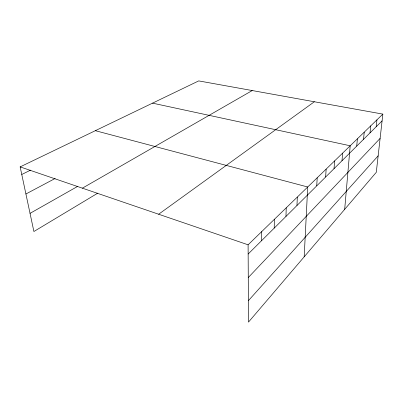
<?xml version="1.0" encoding="UTF-8"?>
<svg xmlns="http://www.w3.org/2000/svg" width="403" height="403" viewBox="0 0 403 403"><rect width="100%" height="100%" fill="white"/><g stroke="black" fill="none" stroke-linecap="round" stroke-linejoin="round"><path stroke-width="0.6" d="M261.638 240.626L261.713 231.604M274.216 228.123L274.393 219.308M285.964 216.441L286.231 207.822M296.966 205.505L297.318 197.072M304.179 256.827L307.711 186.992L95.335 130.683M316.728 185.864L317.201 177.783M325.624 177.018L326.153 169.104M334.037 168.656L334.611 160.898M342.001 160.737L342.61 153.135M344.686 209.343L350.197 145.78L152.536 103.143M356.715 146.108L357.396 138.803M363.531 139.337L364.231 132.169M370.014 132.894L370.74 125.857M376.19 126.749L376.936 119.842M382.85 114.109L376.291 172.293L248.5 322.098L248.102 244.807L382.85 114.109L198.719 80.902L20.15 166.892L33.897 231.508L97.793 193.138M248.389 300.678L378.145 155.85M248.268 277.561L380.115 138.38M248.147 254.036L382.084 120.89M158.646 214.23L314.37 101.758M82.388 188.166L252.233 90.554M30.039 213.363L77.583 186.423M25.913 193.984L55.14 178.474M21.767 174.484L30.578 170.116M20.15 166.892L248.102 244.807"/></g></svg>
